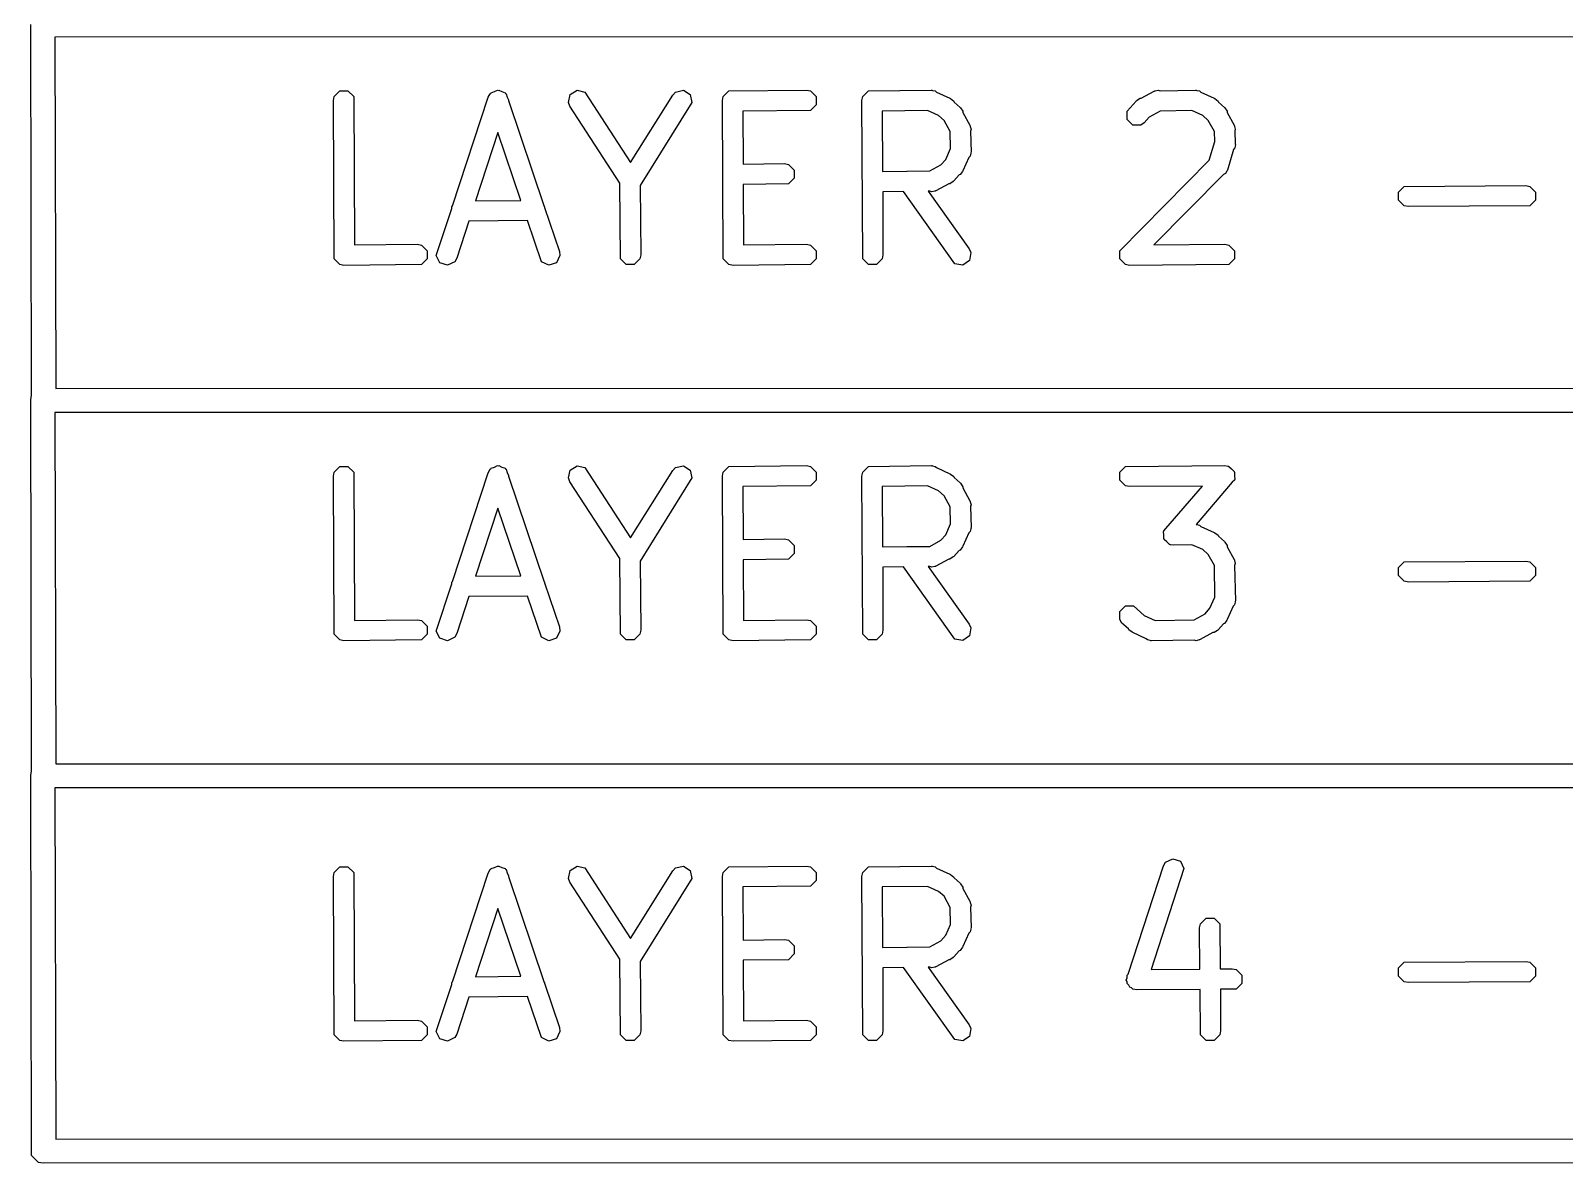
# Model space of a CAD drawing. Extents: x 138 to 258, y -115 to -93.
# Drawn here: x 164 to 171.78, y -114.59 to -108.84 of the extents above; entities that cross this region are included whole.
import ezdxf

# ---------------------------------------------------------------- set-up
doc = ezdxf.new("R2010")
doc.units = 0
doc.layers.add('BLACK', color=7, linetype='CONTINUOUS')

msp = doc.modelspace()

# ---------------------------------------------------------------- linework, layer by layer
at = {"layer": 'BLACK', "linetype": 'CONTINUOUS'}
for p, q in [((163.999813, -110.694904), (163.9951, -108.8136)), ((178.602538, -108.876352), (164.117485, -108.877096)), ((164.117485, -108.877096), (164.121952, -110.659929)), ((165.53171, -109.199991), (165.53577, -109.179579)), ((165.53577, -109.179579), (165.564638, -109.150711)), ((165.564638, -109.150711), (165.605462, -109.150711)), ((165.605462, -109.150711), (165.63433, -109.179579)), ((165.63433, -109.179579), (165.638136, -109.932271)), ((166.136017, -109.734185), (166.316768, -109.183123)), ((166.316768, -109.183123), (166.327075, -109.165043)), ((166.327075, -109.165043), (166.33064, -109.16326)), ((166.33064, -109.16326), (166.332423, -109.159695)), ((166.332423, -109.159695), (166.348466, -109.154347)), ((166.348466, -109.154347), (166.36359, -109.146785)), ((166.36359, -109.146785), (166.367371, -109.148045)), ((166.367371, -109.148045), (166.371152, -109.146785)), ((166.371152, -109.146785), (166.386275, -109.154347)), ((166.386275, -109.154347), (166.402319, -109.159695)), ((166.402319, -109.159695), (166.404101, -109.16326)), ((166.404101, -109.16326), (166.407667, -109.165043)), ((166.407667, -109.165043), (166.41328, -109.181616)), ((166.41328, -109.181616), (166.420577, -109.19621)), ((166.420577, -109.19621), (166.419418, -109.199741)), ((166.724623, -109.209227), (166.733479, -109.169374)), ((166.733479, -109.169374), (166.767921, -109.147457)), ((166.767921, -109.147457), (166.807774, -109.156313)), ((166.807774, -109.156313), (167.039472, -109.514041)), ((167.039472, -109.514041), (167.253703, -109.171354)), ((167.253703, -109.171354), (167.268087, -109.156313)), ((167.268087, -109.156313), (167.30794, -109.147457)), ((167.30794, -109.147457), (167.342382, -109.169374)), ((167.342382, -109.169374), (167.351238, -109.209227)), ((167.506137, -109.199991), (167.510197, -109.179579)), ((167.510197, -109.179579), (167.539065, -109.150711)), ((167.539065, -109.150711), (167.932011, -109.146651)), ((167.932011, -109.146651), (167.952423, -109.150711)), ((167.952423, -109.150711), (167.981291, -109.179579)), ((167.981291, -109.179579), (167.981291, -109.220403)), ((168.21395, -109.199991), (168.21801, -109.179579)), ((168.21801, -109.179579), (168.246878, -109.150711)), ((168.246878, -109.150711), (168.565317, -109.146651)), ((168.565317, -109.146651), (168.567936, -109.147172)), ((168.567936, -109.147172), (168.569098, -109.146785)), ((168.569098, -109.146785), (168.571539, -109.147888)), ((168.571539, -109.147888), (168.585729, -109.150711)), ((168.585729, -109.150711), (168.592282, -109.157264)), ((168.592282, -109.157264), (168.660204, -109.187964)), ((168.660204, -109.187964), (168.660237, -109.187965)), ((168.660237, -109.187965), (168.66027, -109.187994)), ((168.66027, -109.187994), (168.663678, -109.189535)), ((168.663678, -109.189535), (168.680119, -109.202295)), ((169.607945, -109.199528), (169.625249, -109.187965)), ((169.625249, -109.187965), (169.631426, -109.187964)), ((169.631426, -109.187964), (169.696316, -109.152282)), ((169.696316, -109.152282), (169.698892, -109.151576)), ((169.698892, -109.151576), (169.699758, -109.150711)), ((169.699758, -109.150711), (169.70223, -109.150662)), ((169.70223, -109.150662), (169.716389, -109.146785)), ((169.716389, -109.146785), (169.726585, -109.150184)), ((169.726585, -109.150184), (169.906437, -109.146651)), ((169.906437, -109.146651), (169.909057, -109.147172)), ((169.909057, -109.147172), (169.910219, -109.146785)), ((169.910219, -109.146785), (169.912661, -109.147889)), ((169.912661, -109.147889), (169.926849, -109.150711)), ((169.926849, -109.150711), (169.933401, -109.157263)), ((169.933401, -109.157263), (170.001321, -109.187964)), ((170.001321, -109.187964), (170.001356, -109.187964)), ((170.001356, -109.187964), (170.001391, -109.187995)), ((170.001391, -109.187995), (170.004797, -109.189535)), ((170.004797, -109.189535), (170.021239, -109.202295)), ((165.53577, -110.002723), (165.53171, -109.199991)), ((166.419418, -109.199741), (166.601295, -109.736757)), ((166.732156, -109.228628), (166.724623, -109.209227)), ((166.984681, -109.618512), (166.732156, -109.228628)), ((167.351238, -109.209227), (167.087639, -109.630884)), ((167.510197, -110.002723), (167.506137, -109.199991)), ((167.952423, -109.249271), (167.609127, -109.252818)), ((167.609127, -109.252818), (167.610489, -109.522212)), ((167.981291, -109.220403), (167.952423, -109.249271)), ((168.21801, -110.002723), (168.21395, -109.199991)), ((168.546057, -109.249776), (168.316939, -109.252697)), ((168.316939, -109.252697), (168.318491, -109.559584)), ((168.602443, -109.275263), (168.546057, -109.249776)), ((168.630453, -109.300325), (168.602443, -109.275263)), ((168.680119, -109.202295), (168.681762, -109.207225)), ((168.681762, -109.207225), (168.711843, -109.234141)), ((168.711843, -109.234141), (168.712026, -109.234202)), ((168.712026, -109.234202), (168.712136, -109.234403)), ((168.712136, -109.234403), (168.714794, -109.236781)), ((168.714794, -109.236781), (168.726357, -109.254086)), ((168.726357, -109.254086), (168.726356, -109.260262)), ((168.726356, -109.260262), (168.762039, -109.325149)), ((169.55913, -109.254086), (169.605306, -109.202477)), ((169.559131, -109.294911), (169.55913, -109.254086)), ((169.605306, -109.202477), (169.605367, -109.202295)), ((169.605367, -109.202295), (169.605568, -109.202184)), ((169.605568, -109.202184), (169.607945, -109.199528)), ((169.727275, -109.253191), (169.671491, -109.283867)), ((169.887757, -109.250038), (169.727275, -109.253191)), ((169.943565, -109.275264), (169.887757, -109.250038)), ((169.971573, -109.300325), (169.943565, -109.275264)), ((170.021239, -109.202295), (170.022882, -109.207225)), ((170.022882, -109.207225), (170.052963, -109.234141)), ((170.052963, -109.234141), (170.053146, -109.234202)), ((170.053146, -109.234202), (170.053256, -109.234403)), ((170.053256, -109.234403), (170.055914, -109.236781)), ((170.055914, -109.236781), (170.067477, -109.254085)), ((170.067477, -109.254085), (170.067477, -109.260262)), ((170.067477, -109.260262), (170.103159, -109.325149)), ((168.661212, -109.356261), (168.630453, -109.300325)), ((168.762039, -109.325149), (168.762744, -109.327726)), ((168.762744, -109.327726), (168.76361, -109.328592)), ((168.76361, -109.328592), (168.763689, -109.331175)), ((168.763689, -109.331175), (168.767536, -109.345222)), ((168.767536, -109.345222), (168.764409, -109.354603)), ((168.764409, -109.354603), (168.76767, -109.460764)), ((169.587998, -109.323778), (169.559131, -109.294911)), ((169.628823, -109.323777), (169.587998, -109.323778)), ((169.646128, -109.312215), (169.628823, -109.323777)), ((169.671491, -109.283867), (169.646128, -109.312215)), ((170.002427, -109.356434), (169.971573, -109.300325)), ((170.103159, -109.325149), (170.103864, -109.327726)), ((170.103864, -109.327726), (170.10473, -109.328592)), ((170.10473, -109.328592), (170.104846, -109.33131)), ((170.104846, -109.33131), (170.108656, -109.345222)), ((170.108656, -109.345222), (170.105806, -109.353769)), ((170.105806, -109.353769), (170.108625, -109.419669)), ((166.366062, -109.362409), (166.252523, -109.708562)), ((166.482493, -109.706186), (166.366062, -109.362409)), ((168.663876, -109.442981), (168.661212, -109.356261)), ((169.976168, -109.501919), (170.004609, -109.407433)), ((170.004609, -109.407433), (170.002427, -109.356434)), ((170.10879, -109.423511), (170.10473, -109.443923)), ((170.108625, -109.419669), (170.108656, -109.41973)), ((170.108656, -109.41973), (170.108631, -109.41981)), ((170.108631, -109.41981), (170.10879, -109.423511)), ((168.613996, -109.5259), (168.639056, -109.497892)), ((168.639056, -109.497892), (168.663876, -109.442981)), ((168.757056, -109.487729), (168.726357, -109.555649)), ((168.76361, -109.481176), (168.757056, -109.487729)), ((168.766432, -109.466986), (168.76361, -109.481176)), ((168.767536, -109.464545), (168.766432, -109.466986)), ((168.76767, -109.460764), (168.767148, -109.463383)), ((168.767148, -109.463383), (168.767536, -109.464545)), ((169.521877, -109.961898), (169.976168, -109.501919)), ((170.099928, -109.448724), (170.0688, -109.552138)), ((170.10473, -109.443923), (170.099928, -109.448724)), ((167.610489, -109.522212), (167.820251, -109.519184)), ((167.820251, -109.519184), (167.840663, -109.523244)), ((167.840663, -109.523244), (167.869531, -109.552112)), ((167.869531, -109.552112), (167.869531, -109.592936)), ((168.318491, -109.559584), (168.441569, -109.558015)), ((168.441569, -109.558015), (168.442019, -109.557701)), ((168.442019, -109.557701), (168.443652, -109.557989)), ((168.443652, -109.557989), (168.558301, -109.556527)), ((168.558301, -109.556527), (168.613996, -109.5259)), ((168.707095, -109.57721), (168.68018, -109.607291)), ((168.712026, -109.575567), (168.707095, -109.57721)), ((168.724786, -109.559125), (168.712026, -109.575567)), ((168.726325, -109.555719), (168.724786, -109.559125)), ((168.726357, -109.555684), (168.726325, -109.555719)), ((168.726357, -109.555649), (168.726357, -109.555684)), ((170.047881, -109.575524), (169.695949, -109.931862)), ((170.058493, -109.570219), (170.047881, -109.575524)), ((170.065825, -109.557356), (170.058493, -109.570219)), ((170.067477, -109.555684), (170.065825, -109.557356)), ((170.0688, -109.552138), (170.067477, -109.554458)), ((170.067477, -109.554458), (170.067477, -109.555684)), ((166.988651, -110.002723), (166.984681, -109.618512)), ((167.087639, -109.630884), (167.091271, -109.982311)), ((167.840663, -109.621804), (167.61101, -109.625119)), ((167.61101, -109.625119), (167.612563, -109.932271)), ((167.869531, -109.592936), (167.840663, -109.621804)), ((168.424646, -109.661111), (168.319012, -109.662458)), ((168.319012, -109.662458), (168.32063, -109.982311)), ((168.685664, -110.027293), (168.424646, -109.661111)), ((168.558367, -109.659406), (168.549741, -109.659516)), ((168.549741, -109.659516), (168.758028, -109.951722)), ((168.569099, -109.662984), (168.558367, -109.659406)), ((168.583323, -109.659088), (168.569099, -109.662984)), ((168.585729, -109.659058), (168.583323, -109.659088)), ((168.586594, -109.658192), (168.585729, -109.659058)), ((168.589172, -109.657487), (168.586594, -109.658192)), ((168.654058, -109.621804), (168.589172, -109.657487)), ((168.660237, -109.621804), (168.654058, -109.621804)), ((168.677541, -109.610241), (168.660237, -109.621804)), ((168.67992, -109.607581), (168.677541, -109.610241)), ((168.68012, -109.607472), (168.67992, -109.607581)), ((168.68018, -109.607291), (168.68012, -109.607472)), ((170.937503, -109.663872), (170.966371, -109.635004)), ((170.937503, -109.704696), (170.937503, -109.663872)), ((170.966371, -109.635004), (171.582837, -109.630944)), ((171.582837, -109.630944), (171.603249, -109.635004)), ((171.603249, -109.635004), (171.632117, -109.663872)), ((171.632117, -109.663872), (171.632117, -109.704696)), ((166.131824, -109.738379), (166.136017, -109.734185)), ((166.131824, -109.746969), (166.131824, -109.738379)), ((166.252523, -109.708562), (166.482493, -109.706186)), ((166.601295, -109.736757), (166.602917, -109.738379)), ((166.602917, -109.738379), (166.602917, -109.741545)), ((166.602917, -109.741545), (166.678747, -109.965444)), ((170.966371, -109.733564), (170.937503, -109.704696)), ((170.986783, -109.737624), (170.966371, -109.733564)), ((171.603249, -109.733564), (170.986783, -109.737624)), ((171.632117, -109.704696), (171.603249, -109.733564)), ((166.053391, -109.986092), (166.131824, -109.746969)), ((166.218679, -109.811742), (166.1572, -109.999179)), ((166.517198, -109.808658), (166.218679, -109.811742)), ((166.587848, -110.01726), (166.517198, -109.808658)), ((165.638136, -109.932271), (165.957584, -109.928971)), ((165.957584, -109.928971), (165.977996, -109.933031)), ((165.977996, -109.933031), (166.006864, -109.961899)), ((166.006864, -109.961899), (166.006864, -110.002723)), ((166.678747, -109.965444), (166.68135, -109.986092)), ((167.612563, -109.932271), (167.932011, -109.928971)), ((167.932011, -109.928971), (167.952423, -109.933031)), ((167.952423, -109.933031), (167.981291, -109.961899)), ((167.981291, -109.961899), (167.981291, -110.002723)), ((168.758028, -109.951722), (168.766407, -109.970773)), ((168.766407, -109.970773), (168.759312, -110.010977)), ((169.521877, -110.002724), (169.521877, -109.961898)), ((169.695949, -109.931862), (170.05545, -109.928971)), ((170.05545, -109.928971), (170.075862, -109.933031)), ((170.075862, -109.933031), (170.10473, -109.961899)), ((170.10473, -109.961899), (170.10473, -110.002723)), ((165.564638, -110.031591), (165.53577, -110.002723)), ((165.58505, -110.035651), (165.564638, -110.031591)), ((165.977996, -110.031591), (165.58505, -110.035651)), ((166.006864, -110.002723), (165.977996, -110.031591)), ((166.071649, -110.022607), (166.053391, -109.986092)), ((166.110378, -110.035517), (166.071649, -110.022607)), ((166.146893, -110.017259), (166.110378, -110.035517)), ((166.1572, -109.999179), (166.146893, -110.017259)), ((166.624363, -110.035517), (166.587848, -110.01726)), ((166.663092, -110.022608), (166.624363, -110.035517)), ((166.68135, -109.986092), (166.663092, -110.022608)), ((167.017519, -110.031591), (166.988651, -110.002723)), ((167.058343, -110.031591), (167.017519, -110.031591)), ((167.087211, -110.002723), (167.058343, -110.031591)), ((167.091271, -109.982311), (167.087211, -110.002723)), ((167.539065, -110.031591), (167.510197, -110.002723)), ((167.559477, -110.035651), (167.539065, -110.031591)), ((167.952423, -110.031591), (167.559477, -110.035651)), ((167.981291, -110.002723), (167.952423, -110.031591)), ((168.246878, -110.031591), (168.21801, -110.002723)), ((168.287702, -110.031591), (168.246878, -110.031591)), ((168.31657, -110.002723), (168.287702, -110.031591)), ((168.32063, -109.982311), (168.31657, -110.002723)), ((168.725868, -110.034388), (168.685664, -110.027293)), ((168.759312, -110.010977), (168.725868, -110.034388)), ((169.550744, -110.031591), (169.521877, -110.002724)), ((169.550745, -110.031591), (169.550744, -110.031591)), ((169.571157, -110.035651), (169.550745, -110.031591)), ((170.075862, -110.031591), (169.571157, -110.035651)), ((170.10473, -110.002723), (170.075862, -110.031591)), ((164.121952, -110.659929), (178.60329, -110.659184)), ((163.9951, -110.7186), (163.999813, -110.694904)), ((163.999813, -112.599904), (163.9951, -110.7186)), ((178.603342, -110.781352), (164.117485, -110.782096)), ((164.117485, -110.782096), (164.121952, -112.564929)), ((165.53577, -111.084579), (165.564638, -111.055711)), ((165.564638, -111.055711), (165.605462, -111.055711)), ((165.605462, -111.055711), (165.63433, -111.084579)), ((166.33064, -111.06826), (166.332423, -111.064695)), ((166.332423, -111.064695), (166.348466, -111.059347)), ((166.348466, -111.059347), (166.36359, -111.051785)), ((166.36359, -111.051785), (166.367371, -111.053045)), ((166.367371, -111.053045), (166.371152, -111.051785)), ((166.371152, -111.051785), (166.386275, -111.059347)), ((166.386275, -111.059347), (166.402319, -111.064695)), ((166.402319, -111.064695), (166.404101, -111.06826)), ((166.733479, -111.074374), (166.767921, -111.052457)), ((166.767921, -111.052457), (166.807774, -111.061313)), ((166.807774, -111.061313), (167.039472, -111.419041)), ((167.253703, -111.076354), (167.268087, -111.061313)), ((167.268087, -111.061313), (167.30794, -111.052457)), ((167.30794, -111.052457), (167.342382, -111.074374)), ((167.510197, -111.084579), (167.539065, -111.055711)), ((167.539065, -111.055711), (167.932011, -111.051651)), ((167.932011, -111.051651), (167.952423, -111.055711)), ((167.952423, -111.055711), (167.981291, -111.084579)), ((168.21801, -111.084579), (168.246878, -111.055711)), ((168.246878, -111.055711), (168.565317, -111.051651)), ((168.565317, -111.051651), (168.567936, -111.052172)), ((168.567936, -111.052172), (168.569098, -111.051785)), ((168.569098, -111.051785), (168.571539, -111.052888)), ((168.571539, -111.052888), (168.585729, -111.055711)), ((168.585729, -111.055711), (168.592282, -111.062264)), ((168.592282, -111.062264), (168.660204, -111.092964)), ((169.521877, -111.084579), (169.550745, -111.055711)), ((169.550745, -111.055711), (170.05545, -111.051651)), ((170.05545, -111.051651), (170.070328, -111.05461)), ((170.070328, -111.05461), (170.072539, -111.054463)), ((170.072539, -111.054463), (170.073407, -111.055222)), ((170.073407, -111.055222), (170.075862, -111.055711)), ((170.075862, -111.055711), (170.08914, -111.068989)), ((165.53171, -111.104991), (165.53577, -111.084579)), ((165.53577, -111.907723), (165.53171, -111.104991)), ((165.63433, -111.084579), (165.638136, -111.837271)), ((166.136017, -111.639185), (166.316768, -111.088123)), ((166.316768, -111.088123), (166.327075, -111.070043)), ((166.327075, -111.070043), (166.33064, -111.06826)), ((166.404101, -111.06826), (166.407667, -111.070043)), ((166.407667, -111.070043), (166.41328, -111.086616)), ((166.41328, -111.086616), (166.420577, -111.10121)), ((166.420577, -111.10121), (166.419418, -111.104741)), ((166.419418, -111.104741), (166.601295, -111.641757)), ((166.724623, -111.114227), (166.733479, -111.074374)), ((166.732156, -111.133628), (166.724623, -111.114227)), ((166.984681, -111.523512), (166.732156, -111.133628)), ((167.039472, -111.419041), (167.253703, -111.076354)), ((167.351238, -111.114227), (167.087639, -111.535884)), ((167.342382, -111.074374), (167.351238, -111.114227)), ((167.506137, -111.104991), (167.510197, -111.084579)), ((167.510197, -111.907723), (167.506137, -111.104991)), ((167.981291, -111.125403), (167.952423, -111.154271)), ((167.981291, -111.084579), (167.981291, -111.125403)), ((168.21395, -111.104991), (168.21801, -111.084579)), ((168.21801, -111.907723), (168.21395, -111.104991)), ((168.660204, -111.092964), (168.660237, -111.092965)), ((168.660237, -111.092965), (168.66027, -111.092994)), ((168.66027, -111.092994), (168.663678, -111.094535)), ((168.663678, -111.094535), (168.680119, -111.107295)), ((168.680119, -111.107295), (168.681762, -111.112225)), ((168.681762, -111.112225), (168.711843, -111.139141)), ((168.711843, -111.139141), (168.712026, -111.139202)), ((168.712026, -111.139202), (168.712136, -111.139403)), ((168.712136, -111.139403), (168.714794, -111.141781)), ((168.714794, -111.141781), (168.726357, -111.159086)), ((169.521877, -111.125403), (169.521877, -111.084579)), ((169.550745, -111.154271), (169.521877, -111.125403)), ((170.093453, -111.136679), (169.910494, -111.349936)), ((170.08914, -111.068989), (170.103262, -111.081346)), ((170.10473, -111.125403), (170.093453, -111.136679)), ((170.103262, -111.081346), (170.103388, -111.083237)), ((170.103388, -111.083237), (170.10473, -111.084579)), ((170.10473, -111.084579), (170.10473, -111.103363)), ((170.10473, -111.103363), (170.105978, -111.122081)), ((170.105978, -111.122081), (170.10473, -111.123535)), ((170.10473, -111.123535), (170.10473, -111.125403)), ((167.952423, -111.154271), (167.609127, -111.157818)), ((167.609127, -111.157818), (167.610489, -111.427212)), ((168.546057, -111.154776), (168.316939, -111.157697)), ((168.316939, -111.157697), (168.318491, -111.464584)), ((168.602443, -111.180263), (168.546057, -111.154776)), ((168.630453, -111.205325), (168.602443, -111.180263)), ((168.661212, -111.261261), (168.630453, -111.205325)), ((168.726357, -111.159086), (168.726356, -111.165262)), ((168.726356, -111.165262), (168.762039, -111.230149)), ((169.571157, -111.158331), (169.550745, -111.154271)), ((169.94197, -111.155348), (169.571157, -111.158331)), ((169.756679, -111.371323), (169.94197, -111.155348)), ((166.366062, -111.267409), (166.252523, -111.613562)), ((166.482493, -111.611186), (166.366062, -111.267409)), ((168.663876, -111.347981), (168.661212, -111.261261)), ((168.762039, -111.230149), (168.762744, -111.232726)), ((168.762744, -111.232726), (168.76361, -111.233592)), ((168.76361, -111.233592), (168.763689, -111.236175)), ((168.763689, -111.236175), (168.767536, -111.250222)), ((168.767536, -111.250222), (168.764409, -111.259603)), ((168.764409, -111.259603), (168.76767, -111.365764)), ((168.639056, -111.402892), (168.663876, -111.347981)), ((168.766432, -111.371986), (168.76361, -111.386176)), ((168.767536, -111.369545), (168.766432, -111.371986)), ((168.76767, -111.365764), (168.767148, -111.368383)), ((168.767148, -111.368383), (168.767536, -111.369545)), ((169.745397, -111.382606), (169.756679, -111.371323)), ((169.910494, -111.349936), (169.912661, -111.350916)), ((169.912661, -111.350916), (169.926849, -111.353738)), ((169.926849, -111.353738), (169.933401, -111.36029)), ((169.933401, -111.36029), (170.001321, -111.390991)), ((167.610489, -111.427212), (167.820251, -111.424184)), ((167.820251, -111.424184), (167.840663, -111.428244)), ((167.840663, -111.428244), (167.869531, -111.457112)), ((168.558301, -111.461527), (168.613996, -111.4309)), ((168.613996, -111.4309), (168.639056, -111.402892)), ((168.757056, -111.392729), (168.726357, -111.460649)), ((168.76361, -111.386176), (168.757056, -111.392729)), ((169.744149, -111.385929), (169.745397, -111.384474)), ((169.745397, -111.404653), (169.744149, -111.385929)), ((169.745397, -111.384474), (169.745397, -111.382606)), ((169.745397, -111.42343), (169.745397, -111.404653)), ((169.746737, -111.42477), (169.745397, -111.42343)), ((169.746864, -111.426664), (169.746737, -111.42477)), ((169.760994, -111.439027), (169.746864, -111.426664)), ((169.774265, -111.452298), (169.760994, -111.439027)), ((169.776719, -111.452786), (169.774265, -111.452298)), ((169.777588, -111.453546), (169.776719, -111.452786)), ((169.779798, -111.453398), (169.777588, -111.453546)), ((169.794677, -111.456358), (169.779798, -111.453398)), ((169.888654, -111.453471), (169.794677, -111.456358)), ((169.943562, -111.47829), (169.888654, -111.453471)), ((170.001321, -111.390991), (170.001355, -111.390991)), ((170.001355, -111.390991), (170.001389, -111.391021)), ((170.001389, -111.391021), (170.004797, -111.392562)), ((170.004797, -111.392562), (170.021239, -111.405322)), ((170.021239, -111.405322), (170.022882, -111.410252)), ((170.022882, -111.410252), (170.052963, -111.437167)), ((170.052963, -111.437167), (170.053146, -111.437228)), ((170.053146, -111.437228), (170.053256, -111.437429)), ((170.053256, -111.437429), (170.055913, -111.439806)), ((170.055913, -111.439806), (170.067476, -111.45711)), ((166.988651, -111.907723), (166.984681, -111.523512)), ((167.840663, -111.526804), (167.61101, -111.530119)), ((167.61101, -111.530119), (167.612563, -111.837271)), ((167.869531, -111.497936), (167.840663, -111.526804)), ((167.869531, -111.457112), (167.869531, -111.497936)), ((168.318491, -111.464584), (168.441569, -111.463015)), ((168.441569, -111.463015), (168.442019, -111.462701)), ((168.442019, -111.462701), (168.443652, -111.462989)), ((168.443652, -111.462989), (168.558301, -111.461527)), ((168.654058, -111.526804), (168.589172, -111.562487)), ((168.660237, -111.526804), (168.654058, -111.526804)), ((168.677541, -111.515241), (168.660237, -111.526804)), ((168.67992, -111.512581), (168.677541, -111.515241)), ((168.68012, -111.512472), (168.67992, -111.512581)), ((168.68018, -111.512291), (168.68012, -111.512472)), ((168.707095, -111.48221), (168.68018, -111.512291)), ((168.712026, -111.480567), (168.707095, -111.48221)), ((168.724786, -111.464125), (168.712026, -111.480567)), ((168.726325, -111.460719), (168.724786, -111.464125)), ((168.726357, -111.460684), (168.726325, -111.460719)), ((168.726357, -111.460649), (168.726357, -111.460684)), ((169.971573, -111.503352), (169.943562, -111.47829)), ((170.002249, -111.559136), (169.971573, -111.503352)), ((170.067476, -111.45711), (170.067476, -111.463287)), ((170.067476, -111.463287), (170.103159, -111.528177)), ((170.103159, -111.528177), (170.103864, -111.530753)), ((170.103864, -111.530753), (170.10473, -111.531619)), ((170.10473, -111.531619), (170.104778, -111.534091)), ((170.104778, -111.534091), (170.108656, -111.54825)), ((166.252523, -111.613562), (166.482493, -111.611186)), ((167.087639, -111.535884), (167.091271, -111.887311)), ((168.424646, -111.566111), (168.319012, -111.567458)), ((168.319012, -111.567458), (168.32063, -111.887311)), ((168.685664, -111.932293), (168.424646, -111.566111)), ((168.558367, -111.564406), (168.549741, -111.564516)), ((168.549741, -111.564516), (168.758028, -111.856722)), ((168.569099, -111.567984), (168.558367, -111.564406)), ((168.583323, -111.564088), (168.569099, -111.567984)), ((168.585729, -111.564058), (168.583323, -111.564088)), ((168.586594, -111.563192), (168.585729, -111.564058)), ((168.589172, -111.562487), (168.586594, -111.563192)), ((170.005402, -111.719618), (170.002249, -111.559136)), ((170.108656, -111.54825), (170.105256, -111.558446)), ((170.105256, -111.558446), (170.10879, -111.738298)), ((170.937503, -111.568872), (170.966371, -111.540004)), ((170.937503, -111.609696), (170.937503, -111.568872)), ((170.966371, -111.638564), (170.937503, -111.609696)), ((170.966371, -111.540004), (171.582837, -111.535944)), ((171.582837, -111.535944), (171.603249, -111.540004)), ((171.603249, -111.540004), (171.632117, -111.568872)), ((171.632117, -111.609696), (171.603249, -111.638564)), ((171.632117, -111.568872), (171.632117, -111.609696)), ((166.053391, -111.891092), (166.131824, -111.651969)), ((166.131824, -111.643379), (166.136017, -111.639185)), ((166.131824, -111.651969), (166.131824, -111.643379)), ((166.601295, -111.641757), (166.602917, -111.643379)), ((166.602917, -111.643379), (166.602917, -111.646545)), ((166.602917, -111.646545), (166.678747, -111.870444)), ((170.986783, -111.642624), (170.966371, -111.638564)), ((171.603249, -111.638564), (170.986783, -111.642624)), ((166.218679, -111.716742), (166.1572, -111.904179)), ((166.517198, -111.713658), (166.218679, -111.716742)), ((166.587848, -111.92226), (166.517198, -111.713658)), ((169.521878, -111.792391), (169.550745, -111.763524)), ((169.550745, -111.763524), (169.59157, -111.763525)), ((169.59157, -111.763525), (169.645788, -111.812037)), ((169.980176, -111.775426), (170.005402, -111.719618)), ((170.098177, -111.765262), (170.067477, -111.833182)), ((170.10473, -111.75871), (170.098177, -111.765262)), ((170.107551, -111.744522), (170.10473, -111.75871)), ((170.108656, -111.74208), (170.107551, -111.744522)), ((170.10879, -111.738298), (170.108268, -111.740918)), ((170.108268, -111.740918), (170.108656, -111.74208)), ((165.638136, -111.837271), (165.957584, -111.833971)), ((165.957584, -111.833971), (165.977996, -111.838031)), ((165.977996, -111.838031), (166.006864, -111.866899)), ((167.612563, -111.837271), (167.932011, -111.833971)), ((167.932011, -111.833971), (167.952423, -111.838031)), ((167.952423, -111.838031), (167.981291, -111.866899)), ((169.521877, -111.833216), (169.521878, -111.792391)), ((169.533439, -111.850521), (169.521877, -111.833216)), ((169.645788, -111.812037), (169.701846, -111.837376)), ((169.701846, -111.837376), (169.89937, -111.834088)), ((169.89937, -111.834088), (169.955116, -111.803433)), ((169.955116, -111.803433), (169.980176, -111.775426)), ((170.065906, -111.836658), (170.053146, -111.8531)), ((170.067445, -111.833252), (170.065906, -111.836658)), ((170.067477, -111.833217), (170.067445, -111.833252)), ((170.067477, -111.833182), (170.067477, -111.833217)), ((165.564638, -111.936591), (165.53577, -111.907723)), ((166.006864, -111.907723), (165.977996, -111.936591)), ((166.006864, -111.866899), (166.006864, -111.907723)), ((166.071649, -111.927607), (166.053391, -111.891092)), ((166.146893, -111.922259), (166.110378, -111.940517)), ((166.1572, -111.904179), (166.146893, -111.922259)), ((166.624363, -111.940517), (166.587848, -111.92226)), ((166.68135, -111.891092), (166.663092, -111.927608)), ((166.678747, -111.870444), (166.68135, -111.891092)), ((167.017519, -111.936591), (166.988651, -111.907723)), ((167.087211, -111.907723), (167.058343, -111.936591)), ((167.091271, -111.887311), (167.087211, -111.907723)), ((167.539065, -111.936591), (167.510197, -111.907723)), ((167.981291, -111.907723), (167.952423, -111.936591)), ((167.981291, -111.866899), (167.981291, -111.907723)), ((168.246878, -111.936591), (168.21801, -111.907723)), ((168.31657, -111.907723), (168.287702, -111.936591)), ((168.32063, -111.887311), (168.31657, -111.907723)), ((168.759312, -111.915977), (168.725868, -111.939388)), ((168.758028, -111.856722), (168.766407, -111.875773)), ((168.766407, -111.875773), (168.759312, -111.915977)), ((169.56647, -111.880076), (169.533439, -111.850521)), ((169.568114, -111.885007), (169.56647, -111.880076)), ((169.584556, -111.897767), (169.568114, -111.885007)), ((169.587961, -111.899306), (169.584556, -111.897767)), ((169.587996, -111.899337), (169.587961, -111.899306)), ((169.588029, -111.899337), (169.587996, -111.899337)), ((169.655951, -111.930037), (169.588029, -111.899337)), ((169.995178, -111.899338), (169.930291, -111.93502)), ((170.001356, -111.899338), (169.995178, -111.899338)), ((170.01866, -111.887775), (170.001356, -111.899338)), ((170.021037, -111.885117), (170.01866, -111.887775)), ((170.021239, -111.885007), (170.021037, -111.885117)), ((170.021299, -111.884824), (170.021239, -111.885007)), ((170.048215, -111.854743), (170.021299, -111.884824)), ((170.053146, -111.8531), (170.048215, -111.854743)), ((165.58505, -111.940651), (165.564638, -111.936591)), ((165.977996, -111.936591), (165.58505, -111.940651)), ((166.110378, -111.940517), (166.071649, -111.927607)), ((166.663092, -111.927608), (166.624363, -111.940517)), ((167.058343, -111.936591), (167.017519, -111.936591)), ((167.559477, -111.940651), (167.539065, -111.936591)), ((167.952423, -111.936591), (167.559477, -111.940651)), ((168.287702, -111.936591), (168.246878, -111.936591)), ((168.725868, -111.939388), (168.685664, -111.932293)), ((169.662505, -111.936591), (169.655951, -111.930037)), ((169.676694, -111.939413), (169.662505, -111.936591)), ((169.679136, -111.940517), (169.676694, -111.939413)), ((169.680297, -111.940129), (169.679136, -111.940517)), ((169.682917, -111.940651), (169.680297, -111.940129)), ((169.899791, -111.937041), (169.682917, -111.940651)), ((169.910219, -111.940517), (169.899791, -111.937041)), ((169.924406, -111.936631), (169.910219, -111.940517)), ((169.926849, -111.936591), (169.924406, -111.936631)), ((169.927714, -111.935725), (169.926849, -111.936591)), ((169.930291, -111.93502), (169.927714, -111.935725)), ((163.9951, -112.6236), (163.999813, -112.599904)), ((163.999934, -114.5529), (163.9951, -112.6236)), ((164.121952, -112.564929), (178.604094, -112.564184)), ((178.604146, -112.686352), (164.117485, -112.687096)), ((164.117485, -112.687096), (164.121952, -114.469905)), ((165.53577, -113.116579), (165.564638, -113.087711)), ((165.564638, -113.087711), (165.605462, -113.087711)), ((165.605462, -113.087711), (165.63433, -113.116579)), ((166.348466, -113.091347), (166.36359, -113.083785)), ((166.36359, -113.083785), (166.367371, -113.085045)), ((166.367371, -113.085045), (166.371152, -113.083785)), ((166.371152, -113.083785), (166.386275, -113.091347)), ((166.733479, -113.106374), (166.767921, -113.084457)), ((166.767921, -113.084457), (166.807774, -113.093313)), ((167.268087, -113.093313), (167.30794, -113.084457)), ((167.30794, -113.084457), (167.342382, -113.106374)), ((167.510197, -113.116579), (167.539065, -113.087711)), ((167.539065, -113.087711), (167.932011, -113.083651)), ((167.932011, -113.083651), (167.952423, -113.087711)), ((167.952423, -113.087711), (167.981291, -113.116579)), ((168.21801, -113.116579), (168.246878, -113.087711)), ((168.246878, -113.087711), (168.565317, -113.083651)), ((168.565317, -113.083651), (168.567936, -113.084172)), ((168.567936, -113.084172), (168.569098, -113.083785)), ((168.569098, -113.083785), (168.571539, -113.084888)), ((168.571539, -113.084888), (168.585729, -113.087711)), ((168.585729, -113.087711), (168.592282, -113.094264)), ((169.565004, -113.632251), (169.744074, -113.08287)), ((169.744074, -113.08287), (169.754381, -113.06479)), ((169.754381, -113.06479), (169.790896, -113.046532)), ((169.790896, -113.046532), (169.829625, -113.059442)), ((169.829625, -113.059442), (169.847883, -113.095957)), ((165.53171, -113.136991), (165.53577, -113.116579)), ((165.53577, -113.939723), (165.53171, -113.136991)), ((165.63433, -113.116579), (165.638136, -113.869271)), ((166.136017, -113.671185), (166.316768, -113.120123)), ((166.316768, -113.120123), (166.327075, -113.102043)), ((166.327075, -113.102043), (166.33064, -113.10026)), ((166.33064, -113.10026), (166.332423, -113.096695)), ((166.332423, -113.096695), (166.348466, -113.091347)), ((166.386275, -113.091347), (166.402319, -113.096695)), ((166.402319, -113.096695), (166.404101, -113.10026)), ((166.404101, -113.10026), (166.407667, -113.102043)), ((166.407667, -113.102043), (166.41328, -113.118616)), ((166.41328, -113.118616), (166.420577, -113.13321)), ((166.420577, -113.13321), (166.419418, -113.136741)), ((166.419418, -113.136741), (166.601295, -113.673757)), ((166.724623, -113.146227), (166.733479, -113.106374)), ((166.732156, -113.165628), (166.724623, -113.146227)), ((166.984681, -113.555512), (166.732156, -113.165628)), ((166.807774, -113.093313), (167.039472, -113.451041)), ((167.039472, -113.451041), (167.253703, -113.108354)), ((167.351238, -113.146227), (167.087639, -113.567884)), ((167.253703, -113.108354), (167.268087, -113.093313)), ((167.342382, -113.106374), (167.351238, -113.146227)), ((167.506137, -113.136991), (167.510197, -113.116579)), ((167.510197, -113.939723), (167.506137, -113.136991)), ((167.981291, -113.157403), (167.952423, -113.186271)), ((167.981291, -113.116579), (167.981291, -113.157403)), ((168.21395, -113.136991), (168.21801, -113.116579)), ((168.21801, -113.939723), (168.21395, -113.136991)), ((168.592282, -113.094264), (168.660204, -113.124964)), ((168.660204, -113.124964), (168.660237, -113.124965)), ((168.660237, -113.124965), (168.66027, -113.124994)), ((168.66027, -113.124994), (168.663678, -113.126535)), ((168.663678, -113.126535), (168.680119, -113.139295)), ((168.680119, -113.139295), (168.681762, -113.144225)), ((168.681762, -113.144225), (168.711843, -113.171141)), ((169.847883, -113.095957), (169.680817, -113.608511)), ((167.952423, -113.186271), (167.609127, -113.189818)), ((167.609127, -113.189818), (167.610489, -113.459212)), ((168.546057, -113.186776), (168.316939, -113.189697)), ((168.316939, -113.189697), (168.318491, -113.496584)), ((168.602443, -113.212263), (168.546057, -113.186776)), ((168.630453, -113.237325), (168.602443, -113.212263)), ((168.661212, -113.293261), (168.630453, -113.237325)), ((168.711843, -113.171141), (168.712026, -113.171202)), ((168.712026, -113.171202), (168.712136, -113.171403)), ((168.712136, -113.171403), (168.714794, -113.173781)), ((168.714794, -113.173781), (168.726357, -113.191086)), ((168.726357, -113.191086), (168.726356, -113.197262)), ((168.726356, -113.197262), (168.762039, -113.262149)), ((166.366062, -113.299409), (166.252523, -113.645562)), ((166.482493, -113.643186), (166.366062, -113.299409)), ((168.663876, -113.379981), (168.661212, -113.293261)), ((168.762039, -113.262149), (168.762744, -113.264726)), ((168.762744, -113.264726), (168.76361, -113.265592)), ((168.76361, -113.265592), (168.763689, -113.268175)), ((168.763689, -113.268175), (168.767536, -113.282222)), ((168.767536, -113.282222), (168.764409, -113.291603)), ((168.764409, -113.291603), (168.76767, -113.397764)), ((168.639056, -113.434892), (168.663876, -113.379981)), ((168.767536, -113.401545), (168.766432, -113.403986)), ((168.76767, -113.397764), (168.767148, -113.400383)), ((168.767148, -113.400383), (168.767536, -113.401545)), ((169.927603, -113.397764), (169.931663, -113.377352)), ((169.929166, -113.606513), (169.927603, -113.397764)), ((169.931663, -113.377352), (169.960531, -113.348484)), ((169.960531, -113.348484), (170.001355, -113.348484)), ((170.001355, -113.348484), (170.030223, -113.377352)), ((170.030223, -113.377352), (170.031933, -113.605686)), ((167.610489, -113.459212), (167.820251, -113.456184)), ((167.820251, -113.456184), (167.840663, -113.460244)), ((167.840663, -113.460244), (167.869531, -113.489112)), ((168.558301, -113.493527), (168.613996, -113.4629)), ((168.613996, -113.4629), (168.639056, -113.434892)), ((168.757056, -113.424729), (168.726357, -113.492649)), ((168.76361, -113.418176), (168.757056, -113.424729)), ((168.766432, -113.403986), (168.76361, -113.418176)), ((166.988651, -113.939723), (166.984681, -113.555512)), ((167.869531, -113.529936), (167.840663, -113.558804)), ((167.869531, -113.489112), (167.869531, -113.529936)), ((168.318491, -113.496584), (168.441569, -113.495015)), ((168.441569, -113.495015), (168.442019, -113.494701)), ((168.442019, -113.494701), (168.443652, -113.494989)), ((168.443652, -113.494989), (168.558301, -113.493527)), ((168.677541, -113.547241), (168.660237, -113.558804)), ((168.67992, -113.544581), (168.677541, -113.547241)), ((168.68012, -113.544472), (168.67992, -113.544581)), ((168.68018, -113.544291), (168.68012, -113.544472)), ((168.707095, -113.51421), (168.68018, -113.544291)), ((168.712026, -113.512567), (168.707095, -113.51421)), ((168.724786, -113.496125), (168.712026, -113.512567)), ((168.726325, -113.492719), (168.724786, -113.496125)), ((168.726357, -113.492684), (168.726325, -113.492719)), ((168.726357, -113.492649), (168.726357, -113.492684)), ((167.087639, -113.567884), (167.091271, -113.919311)), ((167.840663, -113.558804), (167.61101, -113.562119)), ((167.61101, -113.562119), (167.612563, -113.869271)), ((168.424646, -113.598111), (168.319012, -113.599458)), ((168.319012, -113.599458), (168.32063, -113.919311)), ((168.685664, -113.964293), (168.424646, -113.598111)), ((168.558367, -113.596406), (168.549741, -113.596516)), ((168.549741, -113.596516), (168.758028, -113.888722)), ((168.569099, -113.599984), (168.558367, -113.596406)), ((168.583323, -113.596088), (168.569099, -113.599984)), ((168.585729, -113.596058), (168.583323, -113.596088)), ((168.586594, -113.595192), (168.585729, -113.596058)), ((168.589172, -113.594487), (168.586594, -113.595192)), ((168.654058, -113.558804), (168.589172, -113.594487)), ((168.660237, -113.558804), (168.654058, -113.558804)), ((169.55913, -113.638126), (169.565004, -113.632251)), ((169.680817, -113.608511), (169.929166, -113.606513)), ((170.031933, -113.605686), (170.092703, -113.605198)), ((170.092703, -113.605198), (170.113115, -113.609258)), ((170.113115, -113.609258), (170.141983, -113.638126)), ((170.937503, -113.600872), (170.966371, -113.572004)), ((170.937503, -113.641696), (170.937503, -113.600872)), ((170.966371, -113.572004), (171.582837, -113.567944)), ((171.582837, -113.567944), (171.603249, -113.572004)), ((171.603249, -113.572004), (171.632117, -113.600872)), ((171.632117, -113.600872), (171.632117, -113.641696)), ((166.053391, -113.923092), (166.131824, -113.683969)), ((166.131824, -113.675379), (166.136017, -113.671185)), ((166.131824, -113.683969), (166.131824, -113.675379)), ((166.252523, -113.645562), (166.482493, -113.643186)), ((166.601295, -113.673757), (166.602917, -113.675379)), ((166.602917, -113.675379), (166.602917, -113.678545)), ((166.602917, -113.678545), (166.678747, -113.902444)), ((169.555204, -113.662319), (169.55913, -113.650274)), ((169.55913, -113.67017), (169.555204, -113.662319)), ((169.55913, -113.650274), (169.55913, -113.638126)), ((169.55913, -113.67895), (169.55913, -113.67017)), ((169.567909, -113.687729), (169.55913, -113.67895)), ((169.573462, -113.698834), (169.567909, -113.687729)), ((169.58179, -113.70161), (169.573462, -113.698834)), ((169.587998, -113.707818), (169.58179, -113.70161)), ((169.60841, -113.711878), (169.587998, -113.707818)), ((169.929936, -113.709291), (169.60841, -113.711878)), ((169.931663, -113.939723), (169.929936, -113.709291)), ((170.113115, -113.707818), (170.032703, -113.708464)), ((170.032703, -113.708464), (170.034283, -113.919311)), ((170.141983, -113.67895), (170.113115, -113.707818)), ((170.141983, -113.638126), (170.141983, -113.67895)), ((170.966371, -113.670564), (170.937503, -113.641696)), ((170.986783, -113.674624), (170.966371, -113.670564)), ((171.603249, -113.670564), (170.986783, -113.674624)), ((171.632117, -113.641696), (171.603249, -113.670564)), ((166.218679, -113.748742), (166.1572, -113.936179)), ((166.517198, -113.745658), (166.218679, -113.748742)), ((166.587848, -113.95426), (166.517198, -113.745658)), ((165.638136, -113.869271), (165.957584, -113.865971)), ((165.957584, -113.865971), (165.977996, -113.870031)), ((167.612563, -113.869271), (167.932011, -113.865971)), ((167.932011, -113.865971), (167.952423, -113.870031)), ((165.564638, -113.968591), (165.53577, -113.939723)), ((165.977996, -113.870031), (166.006864, -113.898899)), ((166.006864, -113.939723), (165.977996, -113.968591)), ((166.006864, -113.898899), (166.006864, -113.939723)), ((166.071649, -113.959607), (166.053391, -113.923092)), ((166.1572, -113.936179), (166.146893, -113.954259)), ((166.68135, -113.923092), (166.663092, -113.959608)), ((166.678747, -113.902444), (166.68135, -113.923092)), ((167.017519, -113.968591), (166.988651, -113.939723)), ((167.087211, -113.939723), (167.058343, -113.968591)), ((167.091271, -113.919311), (167.087211, -113.939723)), ((167.539065, -113.968591), (167.510197, -113.939723)), ((167.952423, -113.870031), (167.981291, -113.898899)), ((167.981291, -113.939723), (167.952423, -113.968591)), ((167.981291, -113.898899), (167.981291, -113.939723)), ((168.246878, -113.968591), (168.21801, -113.939723)), ((168.31657, -113.939723), (168.287702, -113.968591)), ((168.32063, -113.919311), (168.31657, -113.939723)), ((168.758028, -113.888722), (168.766407, -113.907773)), ((168.766407, -113.907773), (168.759312, -113.947977)), ((169.960531, -113.968591), (169.931663, -113.939723)), ((170.030223, -113.939723), (170.001355, -113.968591)), ((170.034283, -113.919311), (170.030223, -113.939723)), ((165.58505, -113.972651), (165.564638, -113.968591)), ((165.977996, -113.968591), (165.58505, -113.972651)), ((166.110378, -113.972517), (166.071649, -113.959607)), ((166.146893, -113.954259), (166.110378, -113.972517)), ((166.624363, -113.972517), (166.587848, -113.95426)), ((166.663092, -113.959608), (166.624363, -113.972517)), ((167.058343, -113.968591), (167.017519, -113.968591)), ((167.559477, -113.972651), (167.539065, -113.968591)), ((167.952423, -113.968591), (167.559477, -113.972651)), ((168.287702, -113.968591), (168.246878, -113.968591)), ((168.725868, -113.971388), (168.685664, -113.964293)), ((168.759312, -113.947977), (168.725868, -113.971388)), ((170.001355, -113.968591), (169.960531, -113.968591)), ((164.121952, -114.469905), (178.604896, -114.465119)), ((164.0343, -114.587266), (163.999934, -114.5529)), ((164.0586, -114.5921), (164.0343, -114.587266)), ((178.63938, -114.587282), (164.0586, -114.5921))]:
    msp.add_line(p, q, dxfattribs=at)

doc.saveas('drawing.dxf')
